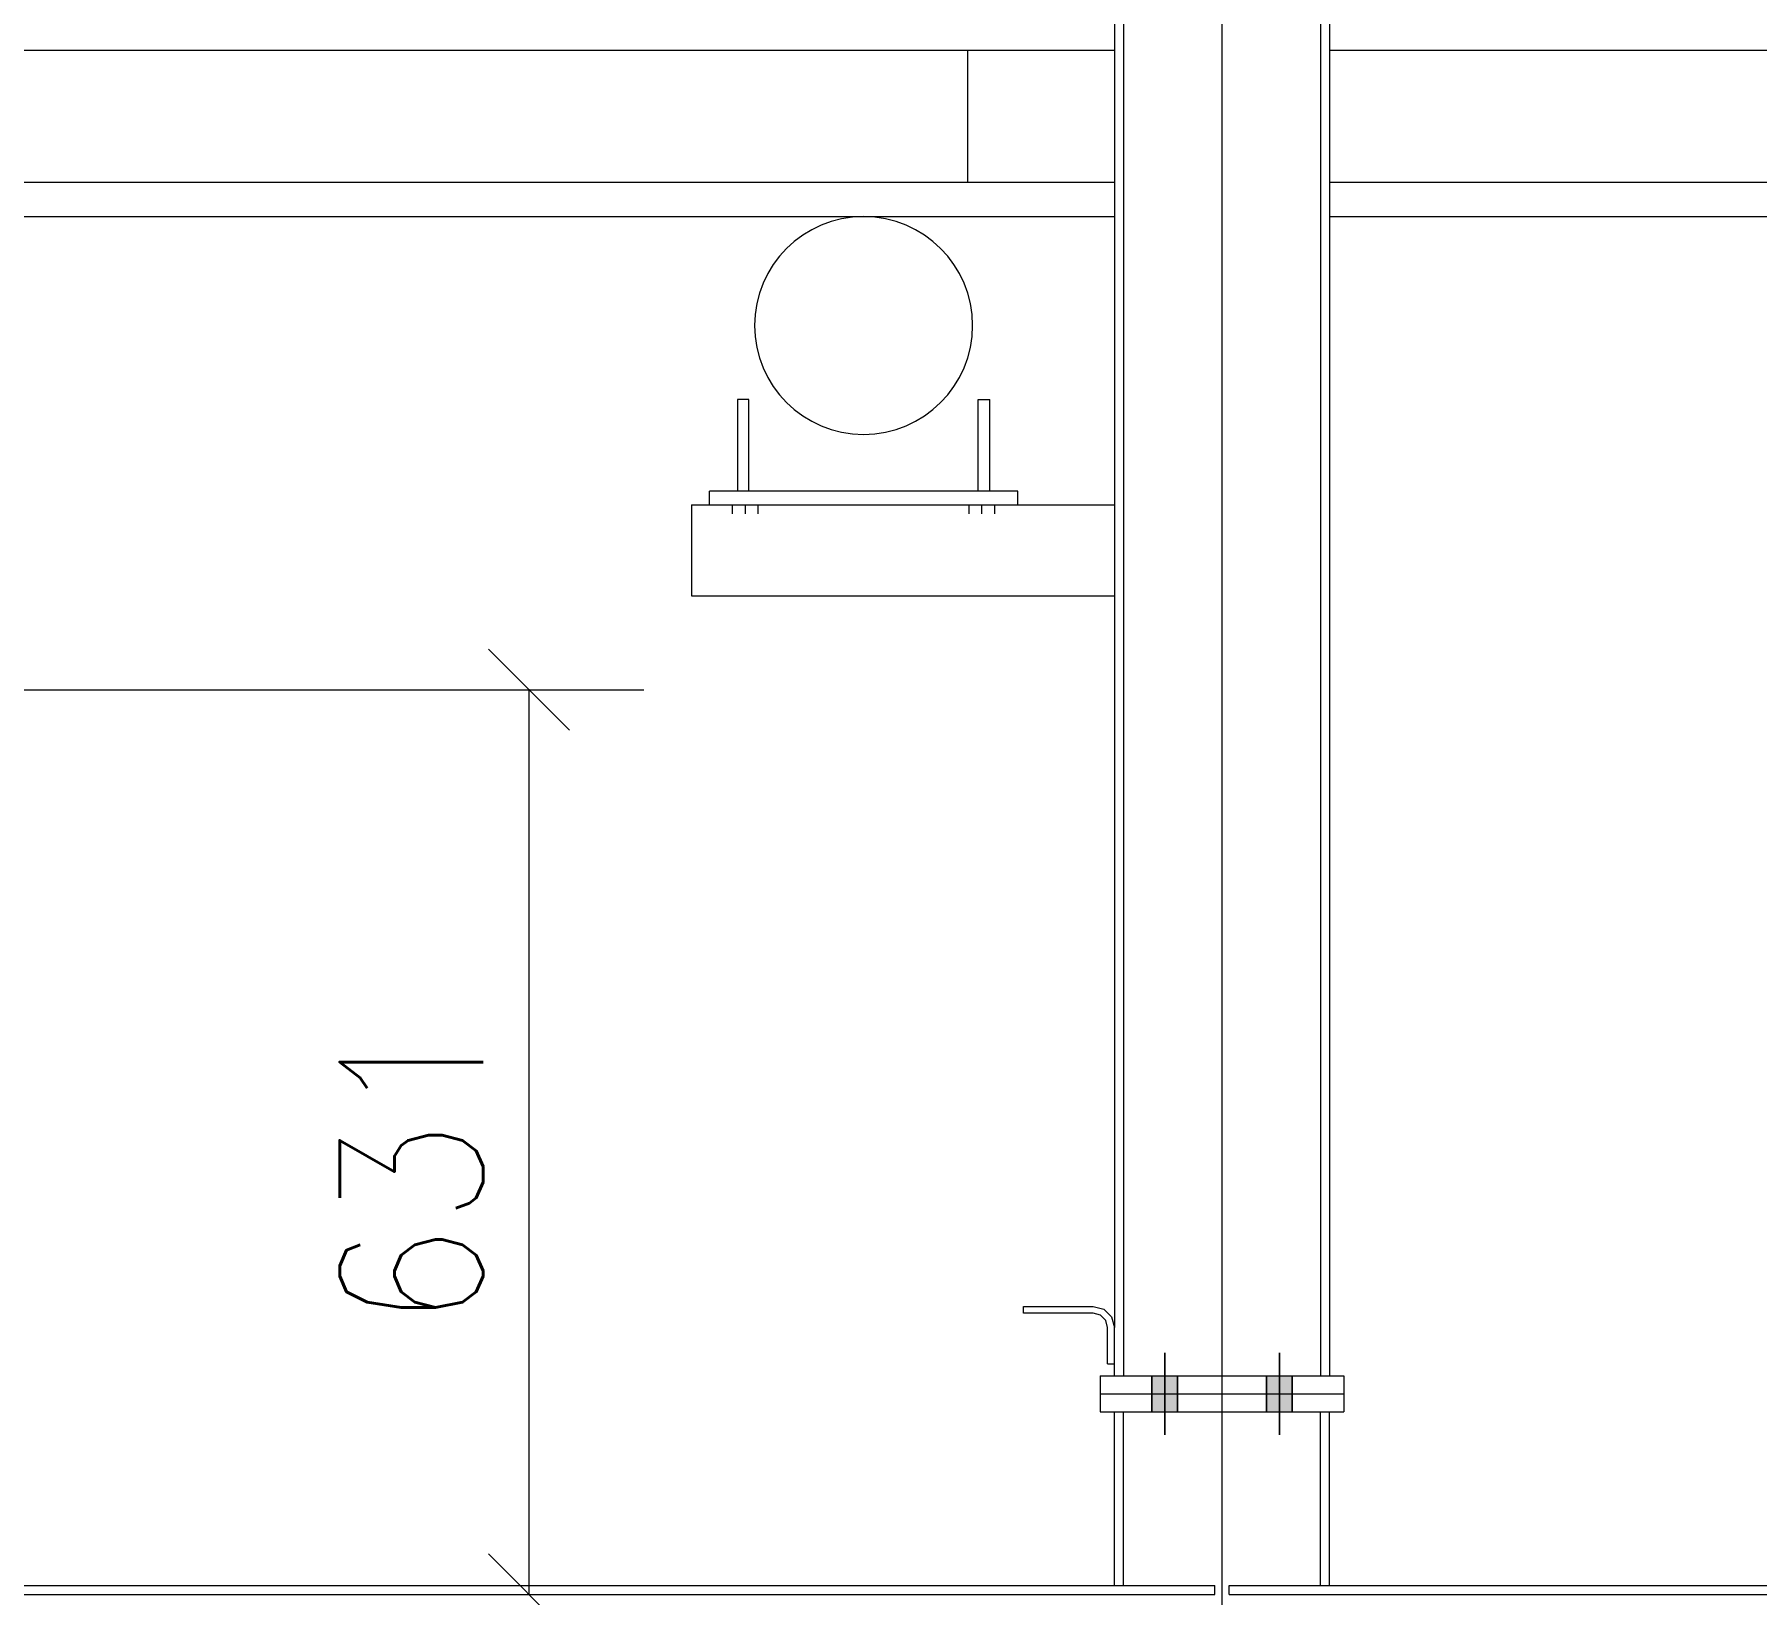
# Model space of a CAD drawing. Header units: millimetres. Extents: x 2 to 845, y 5 to 599.
# Drawn here: x 196.65 to 226.68, y 476.06 to 503.26 of the extents above; entities that cross this region are included whole.
import ezdxf

# ---------------------------------------------------------------- set-up
doc = ezdxf.new("R2010")
doc.units = ezdxf.units.MM
doc.linetypes.add('XKITLINE00', pattern=[0])
doc.linetypes.add('XKITLINE02', pattern=[4, 2, -2])
for name, color, linetype, lineweight in [('Cota', 4, 'Continuous', 0), ('Grelha', 4, 'Continuous', 0), ('Parafuso', 3, 'Continuous', 0), ('Peça', 2, 'Continuous', 0)]:
    doc.layers.add(name, color=color, linetype=linetype, lineweight=lineweight)
doc.styles.add('SIMPLEX', font='SIMPLEX_.TTF')

# ---------------------------------------------------------------- blocks, each defined once
blk = doc.blocks.new('*A622')
at = {"layer": 'Grelha', "color": 7, "linetype": 'XKITLINE00', "lineweight": 0}
blk.add_line((217.356, 459.531), (217.356, 574.891), dxfattribs=at)
blk = doc.blocks.new('*A790')
at = {"layer": 'Peça', "color": 1, "linetype": 'XKITLINE00', "lineweight": 0}
for p, q in [((208.419, 495.064), (208.419, 495.302)), ((213.794, 495.302), (208.419, 495.302)), ((213.794, 495.064), (213.794, 495.302))]:
    blk.add_line(p, q, dxfattribs=at)
blk = doc.blocks.new('*A791')
at = {"layer": 'Peça', "color": 1, "linetype": 'XKITLINE00', "lineweight": 0}
for p, q in [((209.106, 496.902), (208.906, 496.902)), ((208.906, 496.902), (208.906, 495.302)), ((209.106, 495.302), (209.106, 496.902))]:
    blk.add_line(p, q, dxfattribs=at)
blk = doc.blocks.new('*A792')
at = {"layer": 'Peça', "color": 1, "linetype": 'XKITLINE00', "lineweight": 0}
for start, end in [(0, 180), (180, 0)]:
    blk.add_arc((211.106, 498.19), 1.9, start, end, dxfattribs=at)
blk = doc.blocks.new('*A793')
at = {"layer": 'Peça', "color": 1, "linetype": 'XKITLINE00', "lineweight": 0}
for p, q in [((213.106, 495.302), (213.106, 496.902)), ((213.106, 496.902), (213.306, 496.902)), ((213.306, 495.302), (213.306, 496.902))]:
    blk.add_line(p, q, dxfattribs=at)
blk = doc.blocks.new('*A882')
at = {"layer": 'Peça', "color": 1, "linetype": 'XKITLINE00', "lineweight": 0}
for p, q in [((191.618, 502.989), (191.618, 500.691)), ((191.794, 500.691), (191.795, 502.989)), ((212.921, 500.689), (212.921, 502.989)), ((191.618, 500.691), (209.834, 500.689))]:
    blk.add_line(p, q, dxfattribs=at)
blk = doc.blocks.new('*A906')
at = {"layer": 'Peça', "color": 1, "linetype": 'XKITLINE00', "lineweight": 0}
for p, q in [((156.731, 502.989), (215.481, 502.989)), ((219.231, 502.989), (235.856, 502.989))]:
    blk.add_line(p, q, dxfattribs=at)
blk = doc.blocks.new('*A1048')
at = {"layer": 'Peça', "color": 1, "linetype": 'XKITLINE00', "lineweight": 0}
for p, q in [((183.961, 500.689), (215.481, 500.689)), ((219.231, 500.689), (253.781, 500.689)), ((183.963, 500.089), (211.106, 500.089)), ((211.107, 500.089), (215.481, 500.089)), ((219.231, 500.089), (253.781, 500.089))]:
    blk.add_line(p, q, dxfattribs=at)
blk = doc.blocks.new('*A1050')
at = {"layer": 'Peça', "color": 1, "linetype": 'XKITLINE00', "lineweight": 0}
for p, q in [((215.481, 507.739), (215.481, 480.719)), ((215.481, 507.739), (215.639, 507.739)), ((215.639, 507.739), (215.639, 479.877)), ((219.074, 507.739), (215.639, 507.739)), ((219.074, 507.739), (219.074, 479.877)), ((219.231, 507.739), (219.074, 507.739)), ((219.231, 507.739), (219.231, 479.877)), ((215.481, 507.239), (215.639, 507.239)), ((219.074, 507.239), (219.231, 507.239)), ((215.481, 479.877), (215.481, 480.089))]:
    blk.add_line(p, q, dxfattribs=at)
blk = doc.blocks.new('*A1066')
at = {"layer": 'Peça', "color": 1, "linetype": 'XKITLINE00', "lineweight": 0}
for p, q in [((192.481, 476.064), (192.481, 476.222)), ((192.481, 476.222), (217.231, 476.222)), ((192.481, 476.064), (217.231, 476.064)), ((217.231, 476.064), (217.231, 476.222))]:
    blk.add_line(p, q, dxfattribs=at)
blk = doc.blocks.new('*A1067')
at = {"layer": 'Peça', "color": 1, "linetype": 'XKITLINE00', "lineweight": 0}
for p, q in [((217.481, 476.064), (217.481, 476.222)), ((217.481, 476.222), (242.231, 476.222)), ((217.481, 476.064), (242.231, 476.064)), ((242.231, 476.064), (242.231, 476.222))]:
    blk.add_line(p, q, dxfattribs=at)
blk = doc.blocks.new('*A1105')
at = {"layer": 'Parafuso', "color": 7, "linetype": 'XKITLINE02', "lineweight": 0}
for p, q in [((216.356, 478.851), (216.356, 480.278)), ((218.356, 478.851), (218.356, 480.278)), ((216.131, 479.564), (216.131, 479.877)), ((216.581, 479.564), (216.581, 479.877)), ((218.131, 479.564), (218.131, 479.877)), ((218.581, 479.564), (218.581, 479.877)), ((216.131, 479.252), (216.131, 479.564)), ((216.581, 479.252), (216.581, 479.564)), ((218.131, 479.252), (218.131, 479.564)), ((218.581, 479.252), (218.581, 479.564))]:
    blk.add_line(p, q, dxfattribs=at)
blk = doc.blocks.new('*A1106')
at = {"layer": 'Parafuso'}
for points in [[(216.581, 479.877), (216.581, 479.564), (216.131, 479.564), (216.131, 479.877)], [(218.581, 479.877), (218.581, 479.564), (218.131, 479.564), (218.131, 479.877)], [(216.581, 479.564), (216.581, 479.252), (216.131, 479.252), (216.131, 479.564)], [(218.581, 479.564), (218.581, 479.252), (218.131, 479.252), (218.131, 479.564)]]:
    blk.add_hatch(color=7, dxfattribs=at).paths.add_polyline_path(points, flags=17)
at = {"layer": 'Parafuso', "color": 7, "linetype": 'XKITLINE00', "lineweight": 0}
for p, q in [((216.356, 480.278), (216.356, 478.851)), ((218.356, 480.278), (218.356, 478.851)), ((216.131, 479.877), (216.131, 479.564)), ((216.581, 479.877), (216.581, 479.564)), ((218.131, 479.877), (218.131, 479.564)), ((218.581, 479.877), (218.581, 479.564)), ((216.131, 479.564), (216.131, 479.252)), ((216.581, 479.564), (216.581, 479.252)), ((218.131, 479.564), (218.131, 479.252)), ((218.581, 479.564), (218.581, 479.252))]:
    blk.add_line(p, q, dxfattribs=at)
blk = doc.blocks.new('*A1107')
at = {"layer": 'Peça', "color": 1, "linetype": 'XKITLINE00', "lineweight": 0}
for p, q in [((215.231, 479.564), (215.231, 479.252)), ((215.231, 479.564), (219.481, 479.564)), ((219.481, 479.564), (219.481, 479.252)), ((215.231, 479.252), (219.481, 479.252))]:
    blk.add_line(p, q, dxfattribs=at)
blk = doc.blocks.new('*A1108')
at = {"layer": 'Peça', "color": 1, "linetype": 'XKITLINE00', "lineweight": 0}
for p, q in [((215.231, 479.877), (215.231, 479.564)), ((215.231, 479.877), (219.481, 479.877)), ((219.481, 479.877), (219.481, 479.564)), ((215.231, 479.564), (219.481, 479.564))]:
    blk.add_line(p, q, dxfattribs=at)
blk = doc.blocks.new('*A1109')
at = {"layer": 'Peça', "color": 1, "linetype": 'XKITLINE00', "lineweight": 0}
for p, q in [((215.481, 476.222), (215.481, 479.252)), ((215.639, 476.222), (215.639, 479.252)), ((219.074, 476.222), (219.074, 479.252)), ((219.231, 476.222), (219.231, 479.252))]:
    blk.add_line(p, q, dxfattribs=at)
blk = doc.blocks.new('*A1110')
at = {"layer": 'Peça', "color": 1, "linetype": 'XKITLINE00', "lineweight": 0}
for p, q in [((213.894, 481.089), (215.111, 481.089)), ((213.894, 480.969), (213.894, 481.089)), ((215.111, 481.089), (215.296, 481.04)), ((215.111, 480.969), (213.894, 480.969)), ((215.236, 480.936), (215.111, 480.969)), ((215.328, 480.844), (215.236, 480.936)), ((215.296, 481.04), (215.431, 480.904)), ((215.361, 480.719), (215.328, 480.844)), ((215.431, 480.904), (215.481, 480.719)), ((215.361, 480.089), (215.361, 480.719)), ((215.481, 480.089), (215.481, 480.719)), ((215.361, 480.089), (215.481, 480.089))]:
    blk.add_line(p, q, dxfattribs=at)
blk = doc.blocks.new('*A1171')
at = {"layer": 'Parafuso', "color": 7, "linetype": 'XKITLINE02', "lineweight": 0}
for p, q in [((208.819, 494.906), (208.819, 495.064)), ((209.044, 494.906), (209.044, 495.065)), ((209.269, 494.906), (209.269, 495.064)), ((212.944, 494.906), (212.944, 495.064)), ((213.169, 494.906), (213.169, 495.065)), ((213.394, 494.906), (213.394, 495.064))]:
    blk.add_line(p, q, dxfattribs=at)
blk = doc.blocks.new('*A1172')
at = {"layer": 'Parafuso', "color": 7, "linetype": 'XKITLINE02', "lineweight": 0}
for p, q in [((208.819, 494.906), (208.819, 495.064)), ((209.044, 494.906), (209.044, 495.065)), ((209.269, 494.906), (209.269, 495.064)), ((212.944, 494.906), (212.944, 495.064)), ((213.169, 494.906), (213.169, 495.065)), ((213.394, 494.906), (213.394, 495.064))]:
    blk.add_line(p, q, dxfattribs=at)
blk = doc.blocks.new('*A1173')
at = {"layer": 'Peça', "color": 1, "linetype": 'XKITLINE00', "lineweight": 0}
for p, q in [((208.106, 495.064), (208.106, 493.477)), ((208.106, 495.064), (215.481, 495.064)), ((208.106, 493.477), (215.481, 493.477))]:
    blk.add_line(p, q, dxfattribs=at)
blk = doc.blocks.new('*A1494')
at = {"layer": 'Cota', "color": 7, "linetype": 'XKITLINE00', "lineweight": 0}
blk.add_line((217.356, 456.064), (217.356, 555.25), dxfattribs=at)
blk = doc.blocks.new('*A1504')
at = {"layer": 'Cota', "color": 7, "linetype": 'XKITLINE00', "lineweight": 0}
for p, q in [((204.565, 492.547), (205.979, 491.132)), ((182.206, 491.839), (207.272, 491.839)), ((205.272, 476.064), (205.272, 491.839)), ((204.565, 476.772), (205.979, 475.357)), ((203.036, 476.064), (207.272, 476.064))]:
    blk.add_line(p, q, dxfattribs=at)
at = {"layer": 'Cota', "color": 3}
for p in [(205.272, 491.839), (205.272, 476.064)]:
    blk.add_point(p, dxfattribs=at)
at = {"layer": 'Cota', "color": 3, "style": 'SIMPLEX', "width": 0.85}
blk.add_text('631', height=2.5, rotation=90.0002, dxfattribs=at).set_placement((204.472, 480.704))
blk = doc.blocks.new('*A1508')
at = {"layer": 'Cota', "color": 7, "linetype": 'XKITLINE00', "lineweight": 0}
blk.add_line((217.356, 476.064), (217.356, 545.715), dxfattribs=at)
blk = doc.blocks.new('*A1509')
at = {"layer": 'Cota', "color": 7, "linetype": 'XKITLINE00', "lineweight": 0}
blk.add_line((217.356, 456.064), (217.356, 555.25), dxfattribs=at)

msp = doc.modelspace()

# ---------------------------------------------------------------- block references
at = {"lineweight": 0}
for name in ['*A622', '*A1494', '*A1509', '*A1508', '*A906', '*A1050', '*A882', '*A1048', '*A792', '*A791', '*A793', '*A790', '*A1173', '*A1171', '*A1172', '*A1504', '*A1110', '*A1105', '*A1106', '*A1108', '*A1107', '*A1109', '*A1066', '*A1067']:
    msp.add_blockref(name, (0, 0), dxfattribs=at)

doc.saveas('drawing.dxf')
